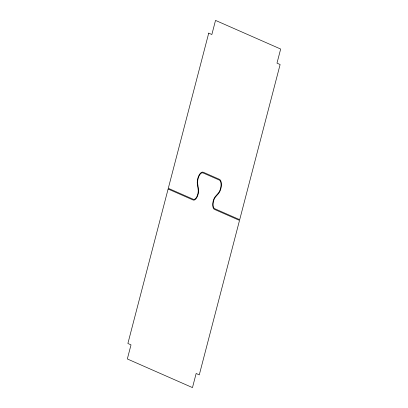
<?xml version="1.0" encoding="UTF-8"?>
<svg xmlns="http://www.w3.org/2000/svg" width="408" height="408" viewBox="0 0 408 408"><rect width="100%" height="100%" fill="white"/><g stroke="black" fill="none" stroke-linecap="round" stroke-linejoin="round"><path stroke-width="0.61" d="M168.116 189.011L127.883 343.48L131.014 344.857L127.337 358.964L192.474 387.6L196.146 373.493L199.277 374.87L239.516 220.402L214.506 209.406A7.313 3.366 -77.9 0 1 212.746 203.781A7.313 3.366 -77.9 0 1 215.429 196.391L218.341 193.066A7.313 3.366 -77.9 0 0 221.024 185.676A7.313 3.366 -77.9 0 0 219.264 180.05L203.067 172.931A7.313 3.366 -77.9 0 0 199.043 176.016A7.313 3.366 -77.9 0 0 197.717 183.998L198.477 188.94A7.313 3.366 -77.9 0 1 197.151 196.921A7.313 3.366 -77.9 0 1 193.127 200.007L168.116 189.011M208.723 33.13L168.3 188.307L193.31 199.298A6.584 3.029 -77.9 0 0 196.931 196.523A6.584 3.029 -77.9 0 0 198.125 189.338L197.365 184.401A8.048 3.703 -77.9 0 1 198.824 175.619A8.048 3.703 -77.9 0 1 203.25 172.227L219.448 179.347A8.048 3.703 -77.9 0 1 221.381 185.533A8.048 3.703 -77.9 0 1 218.433 193.662L215.521 196.988A6.584 3.029 -77.9 0 0 213.109 203.638A6.584 3.029 -77.9 0 0 214.69 208.702L239.7 219.693L280.118 64.52L276.986 63.143L280.663 49.037L215.526 20.4L211.854 34.507L208.723 33.13"/></g></svg>
